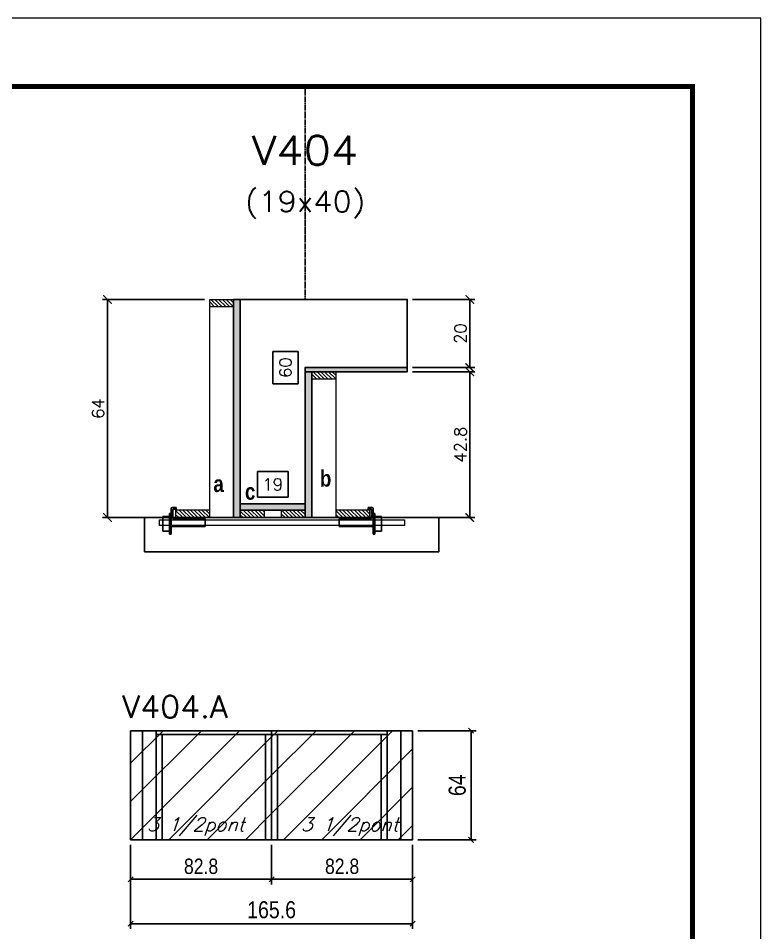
# Model space of a CAD drawing. Extents: x 137137 to 143418, y 10464 to 34486.
# Drawn here: x 141370 to 141806, y 32801 to 33337 of the extents above; entities that cross this region are included whole.
import ezdxf
from ezdxf.enums import TextEntityAlignment as Align

# ---------------------------------------------------------------- set-up
doc = ezdxf.new("R2010")
doc.units = 0
doc.linetypes.add('DASHED', pattern=[0.75, 0.5, -0.25])
doc.linetypes.add('HIDDEN', pattern=[0.375, 0.25, -0.125])
for name, color, linetype in [('barrote', 251, 'Continuous'), ('COTA', 241, 'Continuous'), ('Cota Seção (2x)', 4, 'Continuous'), ('detalhes', 4, 'Continuous'), ('Painéis', 200, 'Continuous'), ('presilha', 1, 'Continuous'), ('Reaproveitamento', 251, 'Continuous'), ('SARR_2.2x7', 40, 'Continuous'), ('SARR_3.5x7', 81, 'Continuous'), ('texto', 7, 'Continuous'), ('Texto de Titulo', 7, 'Continuous'), ('Texto Qtd Sarr', 242, 'Continuous')]:
    doc.layers.add(name, color=color, linetype=linetype)
for name, color, linetype, lineweight in [('CONCRETO', 251, 'Continuous', 25), ('Folhas', 255, 'Continuous', 9), ('Hachura', 251, 'Continuous', 9), ('Madeira', 126, 'Continuous', 18), ('SARRAFO DE PRESSAO', 251, 'DASHED', 9), ('SCO-___-LAJ', 2, 'Continuous', 0), ('Texto Seção', 7, 'Continuous', 15)]:
    doc.layers.add(name, color=color, linetype=linetype, lineweight=lineweight)
doc.styles.add('COTA TECNICA', font='techl___.ttf', dxfattribs={"height": 10})
doc.styles.add('COTA TECNICA-50', font='techl___.ttf', dxfattribs={"height": 9})
doc.styles.add('REGUA-120', font='ROMANS.shx', dxfattribs={"height": 15})
doc.styles.add('Romans', font='romans.shx')
doc.styles.add('TECNICA', font='techb___.ttf', dxfattribs={"height": 10})
doc.dimstyles.new('COTA PAINEL-50', dxfattribs={"dimtxt": 9, "dimasz": 3, "dimexe": 3, "dimexo": 3, "dimgap": 3, "dimtad": 1, "dimdec": 1, "dimzin": 12, "dimdsep": 46, "dimtxsty": 'COTA TECNICA-50', "dimblk1": 'OBLIQUE', "dimblk2": 'OBLIQUE', "dimsah": 1, "dimcen": 0.9, "dimclrd": 4, "dimclre": 4, "dimclrt": 240, "dimadec": 1, "dimazin": 3, "dimtfac": 1, "dimtdec": 1, "dimtmove": 0, "dimatfit": 3, "dimfxl": 1, "dimtolj": 1, "dimtzin": 12, "dimarcsym": 0})
doc.dimstyles.new('Cota Seção (2x)', dxfattribs={"dimtxt": 7, "dimasz": 5, "dimexe": 3, "dimexo": 3, "dimgap": 2, "dimtad": 3, "dimdec": 1, "dimlfac": 0.5, "dimzin": 12, "dimdsep": 46, "dimtxsty": 'Romans', "dimblk": 'ARCHTICK', "dimcen": 0, "dimclrd": 4, "dimclre": 4, "dimclrt": 1, "dimadec": 1, "dimazin": 3, "dimtfac": 1, "dimtdec": 1, "dimtmove": 0, "dimatfit": 3, "dimldrblk": 'OBLIQUE', "dimfxl": 1, "dimtolj": 1, "dimtzin": 12, "dimarcsym": 0})
doc.dimstyles.new('Cota Seção interna', dxfattribs={"dimtxt": 7, "dimasz": 6, "dimexe": 0.18, "dimexo": 2, "dimgap": -4, "dimtad": 3, "dimdec": 1, "dimlfac": 0.5, "dimzin": 12, "dimdsep": 46, "dimtxsty": 'Romans', "dimblk": 'ARCHTICK', "dimcen": 0.09, "dimse1": 1, "dimse2": 1, "dimsd1": 1, "dimsd2": 1, "dimclrd": 180, "dimclre": 5, "dimclrt": 1, "dimadec": 0, "dimazin": 3, "dimtfac": 1, "dimtdec": 1, "dimtofl": 0, "dimtmove": 0, "dimatfit": 3, "dimldrblk": 'ARCHTICK', "dimfxl": 1, "dimtolj": 1, "dimtzin": 0, "dimarcsym": 0})
doc.dimstyles.new('PAINEL', dxfattribs={"dimtxt": 10, "dimasz": 3, "dimexe": 3, "dimexo": 3, "dimgap": 3, "dimtad": 1, "dimdec": 1, "dimzin": 12, "dimdsep": 46, "dimtxsty": 'COTA TECNICA', "dimblk1": 'OBLIQUE', "dimblk2": 'OBLIQUE', "dimsah": 1, "dimcen": 0.9, "dimclrd": 4, "dimclre": 4, "dimclrt": 240, "dimadec": 1, "dimazin": 3, "dimtfac": 1, "dimtdec": 1, "dimtmove": 0, "dimatfit": 3, "dimfxl": 1, "dimtolj": 1, "dimtzin": 12, "dimarcsym": 0})
pattern_1 = [(45, (-10.6, -20), (-11.2253202, 11.2253202), [])]

# ---------------------------------------------------------------- blocks, each defined once
blk = doc.blocks.new('9999999999')
at = {"layer": 'Folhas'}
blk.add_lwpolyline([(98138.98, 34190.21), (99623.98, 34190.21), (99623.98, 35240.21), (98138.98, 35240.21)], close=True, dxfattribs=at)
at = {"layer": 'Folhas', "color": 30, "const_width": 3}
blk.add_lwpolyline([(98213.98, 34230.21), (99583.98, 34230.21), (99583.98, 35200.21), (98213.98, 35200.21)], close=True, dxfattribs=at)
blk = doc.blocks.new('titulo1')
at = {"layer": 'Defpoints', "color": 252, "linetype": 'HIDDEN', "ltscale": 2}
blk.add_line((0, 0), (0, 125), dxfattribs=at)
at = {"layer": 'Defpoints', "style": 'Romans', "oblique": 15}
blk.add_attdef('FOLHA', text='', height=10, dxfattribs=at).set_placement((0, 15.58), align=Align.MIDDLE_CENTER)
at = {"layer": 'Texto Qtd Sarr', "color": 3, "style": 'Romans', "oblique": 15}
for tag, height, p in [('TITULO', 17, (0, 71.45)), ('SEÇÃO', 12, (0, 41.55))]:
    blk.add_attdef(tag, text='', height=height, dxfattribs=at).set_placement(p, align=Align.MIDDLE_CENTER)
blk = doc.blocks.new('_ArchTick')
at = {"color": 0, "linetype": 'ByBlock', "const_width": 0.15}
blk.add_lwpolyline([(-0.5, -0.5), (0.5, 0.5)], dxfattribs=at)
blk = doc.blocks.new('*D444')
at = {"layer": 'COTA', "color": 4, "lineweight": -2, "transparency": 16777216}
for p, q in [((141601.26, 33129.8), (141637.98, 33129.8)), ((141634.98, 33044.2), (141634.98, 33129.8)), ((141583.66, 33044.2), (141637.98, 33044.2))]:
    blk.add_line(p, q, dxfattribs=at)
at = {"layer": 'Defpoints', "color": 0, "transparency": 16777216}
for p in [(141598.26, 33129.8), (141634.98, 33129.8), (141580.66, 33044.2)]:
    blk.add_point(p, dxfattribs=at)
at = {"layer": 'COTA', "color": 4, "lineweight": -2, "transparency": 16777216, "xscale": 5, "yscale": 5, "zscale": 5}
for p, rotation in [((141634.98, 33129.8), 90), ((141634.98, 33044.2), 270)]:
    blk.add_blockref('_ArchTick', p, dxfattribs=dict(at, rotation=rotation))
at = {"layer": 'COTA', "color": 1, "transparency": 16777216, "insert": (141629.48, 33087), "char_height": 7, "attachment_point": 5, "rotation": 90, "style": 'Romans'}
blk.add_mtext('\\A1;42.8', dxfattribs=at)
blk = doc.blocks.new('_Oblique')
at = {"color": 0, "linetype": 'ByBlock', "lineweight": -2}
blk.add_line((-0.5, -0.5), (0.5, 0.5), dxfattribs=at)
blk = doc.blocks.new('*D445')
at = {"layer": 'COTA', "color": 4, "lineweight": -2, "transparency": 16777216}
for p, q in [((141601.26, 33172.2), (141637.98, 33172.2)), ((141634.98, 33132.2), (141634.98, 33172.2)), ((141601.26, 33132.2), (141637.98, 33132.2))]:
    blk.add_line(p, q, dxfattribs=at)
at = {"layer": 'Defpoints', "color": 0, "transparency": 16777216}
for p in [(141598.26, 33172.2), (141634.98, 33172.2), (141598.26, 33132.2)]:
    blk.add_point(p, dxfattribs=at)
at = {"layer": 'COTA', "color": 4, "lineweight": -2, "transparency": 16777216, "xscale": 5, "yscale": 5, "zscale": 5}
for p, rotation in [((141634.98, 33172.2), 90), ((141634.98, 33132.2), 270)]:
    blk.add_blockref('_ArchTick', p, dxfattribs=dict(at, rotation=rotation))
at = {"layer": 'COTA', "color": 1, "transparency": 16777216, "insert": (141629.48, 33152.2), "char_height": 7, "attachment_point": 5, "rotation": 90, "style": 'Romans'}
blk.add_mtext('\\A1;20', dxfattribs=at)
blk = doc.blocks.new('*D446')
at = {"layer": 'Cota Seção (2x)', "color": 180, "lineweight": -2, "transparency": 16777216}
for p, q in [((141534.26, 33141.7), (141519.26, 33141.7)), ((141519.26, 33141.7), (141519.26, 33122.7)), ((141534.26, 33122.7), (141534.26, 33141.7)), ((141519.26, 33122.7), (141534.26, 33122.7))]:
    blk.add_line(p, q, dxfattribs=at)
at = {"layer": 'Defpoints', "color": 0, "transparency": 16777216}
for p in [(141538.26, 33172.2), (141538.26, 33172.2), (141538.26, 33052.2)]:
    blk.add_point(p, dxfattribs=at)
at = {"layer": 'Cota Seção (2x)', "color": 1, "transparency": 16777216, "insert": (141526.76, 33132.2), "char_height": 7, "attachment_point": 5, "rotation": 90, "style": 'Romans'}
blk.add_mtext('\\A1;60', dxfattribs=at)
blk = doc.blocks.new('PRESILHA METÁLICA 1')
at = {"layer": 'presilha'}
for p, q in [((7.5, 10.64), (7.5, 19.86)), ((12, 21), (8.64, 21)), ((9, 11.57), (9, 18.93)), ((12, 19.5), (9.57, 19.5)), ((12, 21), (12, 19.5)), ((0, 13), (6, 13)), ((0, 13), (0, 0)), ((6, 15.5), (7.5, 15.5)), ((6, -2.5), (6, 15.5)), ((6, 13), (6, 0)), ((7.5, 15.5), (7.5, -2.5)), ((37.5, 11), (9.57, 11)), ((37.5, 11), (37.5, 4.1)), ((6, 0), (0, 0)), ((37.5, 4.1), (7.5, 4.1)), ((7.5, -2.5), (6, -2.5))]:
    blk.add_line(p, q, dxfattribs=at)
for centre, radius, start, end in [((8.64, 19.86), 1.14, 90, 180), ((9.57, 18.93), 0.57, 90, 180), ((9.57, 11.57), 0.57, 180, 270)]:
    blk.add_arc(centre, radius, start, end, dxfattribs=at)
blk = doc.blocks.new('*D447')
at = {"layer": 'Cota Seção (2x)', "color": 180, "lineweight": -2, "transparency": 16777216}
for p, q in [((141528.26, 33071.2), (141510.26, 33071.2)), ((141510.26, 33071.2), (141510.26, 33056.2)), ((141528.26, 33056.2), (141528.26, 33071.2)), ((141510.26, 33056.2), (141528.26, 33056.2))]:
    blk.add_line(p, q, dxfattribs=at)
at = {"layer": 'Defpoints', "color": 0, "transparency": 16777216}
for p in [(141538.26, 33052.2), (141500.26, 33044.2), (141538.26, 33044.2)]:
    blk.add_point(p, dxfattribs=at)
at = {"layer": 'Cota Seção (2x)', "color": 1, "transparency": 16777216, "insert": (141519.26, 33063.7), "char_height": 7, "attachment_point": 5, "style": 'Romans'}
blk.add_mtext('\\A1;19', dxfattribs=at)
blk = doc.blocks.new('*D448')
at = {"layer": 'COTA', "color": 4, "lineweight": -2, "transparency": 16777216}
for p, q in [((141479.26, 33172.2), (141419.29, 33172.2)), ((141422.29, 33172.2), (141422.29, 33044.2)), ((141479.26, 33044.2), (141419.29, 33044.2))]:
    blk.add_line(p, q, dxfattribs=at)
at = {"layer": 'Defpoints', "color": 0, "transparency": 16777216}
for p in [(141482.26, 33172.2), (141422.29, 33044.2), (141482.26, 33044.2)]:
    blk.add_point(p, dxfattribs=at)
at = {"layer": 'COTA', "color": 4, "lineweight": -2, "transparency": 16777216, "xscale": 5, "yscale": 5, "zscale": 5}
for p, rotation in [((141422.29, 33172.2), 90), ((141422.29, 33044.2), 270)]:
    blk.add_blockref('_ArchTick', p, dxfattribs=dict(at, rotation=rotation))
at = {"layer": 'COTA', "color": 1, "transparency": 16777216, "insert": (141416.79, 33108.2), "char_height": 7, "attachment_point": 5, "rotation": 90, "style": 'Romans'}
blk.add_mtext('\\A1;64', dxfattribs=at)
blk = doc.blocks.new('*D451')
at = {"layer": 'COTA', "color": 4, "linetype": 'ByBlock', "lineweight": -2, "transparency": 16777216}
for p, q in [((141435.82, 32852.15), (141435.82, 32802.92)), ((141601.42, 32852.15), (141601.42, 32802.92)), ((141601.42, 32805.92), (141435.82, 32805.92))]:
    blk.add_line(p, q, dxfattribs=at)
at = {"layer": 'Defpoints', "color": 0, "linetype": 'ByBlock', "transparency": 16777216}
for p in [(141435.82, 32855.15), (141601.42, 32855.15), (141435.82, 32805.92)]:
    blk.add_point(p, dxfattribs=at)
at = {"layer": 'COTA', "color": 4, "linetype": 'ByBlock', "lineweight": -2, "transparency": 16777216, "xscale": 3, "yscale": 3, "zscale": 3, "rotation": 180}
blk.add_blockref('_Oblique', (141435.82, 32805.92), dxfattribs=at)
at = {"layer": 'COTA', "color": 4, "linetype": 'ByBlock', "lineweight": -2, "transparency": 16777216, "xscale": 3, "yscale": 3, "zscale": 3}
blk.add_blockref('_Oblique', (141601.42, 32805.92), dxfattribs=at)
at = {"layer": 'COTA', "color": 240, "linetype": 'ByBlock', "transparency": 16777216, "insert": (141518.62, 32814.03), "char_height": 10, "attachment_point": 5, "style": 'COTA TECNICA'}
blk.add_mtext('\\A1;165.6', dxfattribs=at)
blk = doc.blocks.new('*D449')
at = {"layer": 'COTA', "color": 4, "linetype": 'ByBlock', "lineweight": -2, "transparency": 16777216}
for p, q in [((141604.42, 32919.15), (141638.75, 32919.15)), ((141635.75, 32919.15), (141635.75, 32855.15)), ((141604.42, 32855.15), (141638.75, 32855.15))]:
    blk.add_line(p, q, dxfattribs=at)
at = {"layer": 'Defpoints', "color": 0, "linetype": 'ByBlock', "transparency": 16777216}
for p in [(141601.42, 32919.15), (141601.42, 32855.15), (141635.75, 32855.15)]:
    blk.add_point(p, dxfattribs=at)
at = {"layer": 'COTA', "color": 4, "linetype": 'ByBlock', "lineweight": -2, "transparency": 16777216, "xscale": 3, "yscale": 3, "zscale": 3}
for p, rotation in [((141635.75, 32919.15), 90), ((141635.75, 32855.15), 270)]:
    blk.add_blockref('_Oblique', p, dxfattribs=dict(at, rotation=rotation))
at = {"layer": 'COTA', "color": 240, "linetype": 'ByBlock', "transparency": 16777216, "insert": (141627.65, 32887.15), "char_height": 10, "attachment_point": 5, "rotation": 90, "style": 'COTA TECNICA'}
blk.add_mtext('\\A1;64', dxfattribs=at)
blk = doc.blocks.new('*D452')
at = {"layer": 'COTA', "color": 4, "linetype": 'ByBlock', "lineweight": -2, "transparency": 16777216}
for p, q in [((141435.82, 32852.15), (141435.82, 32828.96)), ((141518.62, 32852.15), (141518.62, 32828.96)), ((141435.82, 32831.96), (141518.62, 32831.96))]:
    blk.add_line(p, q, dxfattribs=at)
at = {"layer": 'Defpoints', "color": 0, "linetype": 'ByBlock', "transparency": 16777216}
for p in [(141435.82, 32855.15), (141518.62, 32855.15), (141518.62, 32831.96)]:
    blk.add_point(p, dxfattribs=at)
at = {"layer": 'COTA', "color": 4, "linetype": 'ByBlock', "lineweight": -2, "transparency": 16777216, "xscale": 3, "yscale": 3, "zscale": 3, "rotation": 180}
blk.add_blockref('_Oblique', (141435.82, 32831.96), dxfattribs=at)
at = {"layer": 'COTA', "color": 4, "linetype": 'ByBlock', "lineweight": -2, "transparency": 16777216, "xscale": 3, "yscale": 3, "zscale": 3}
blk.add_blockref('_Oblique', (141518.62, 32831.96), dxfattribs=at)
at = {"layer": 'COTA', "color": 240, "linetype": 'ByBlock', "transparency": 16777216, "insert": (141477.22, 32839.54), "char_height": 9, "attachment_point": 5, "style": 'COTA TECNICA-50'}
blk.add_mtext('\\A1;82.8', dxfattribs=at)
blk = doc.blocks.new('*D450')
at = {"layer": 'COTA', "color": 4, "linetype": 'ByBlock', "lineweight": -2, "transparency": 16777216}
for p, q in [((141518.62, 32852.15), (141518.62, 32828.96)), ((141601.42, 32852.15), (141601.42, 32828.96)), ((141518.62, 32831.96), (141601.42, 32831.96))]:
    blk.add_line(p, q, dxfattribs=at)
at = {"layer": 'Defpoints', "color": 0, "linetype": 'ByBlock', "transparency": 16777216}
for p in [(141518.62, 32855.15), (141601.42, 32855.15), (141601.42, 32831.96)]:
    blk.add_point(p, dxfattribs=at)
at = {"layer": 'COTA', "color": 4, "linetype": 'ByBlock', "lineweight": -2, "transparency": 16777216, "xscale": 3, "yscale": 3, "zscale": 3, "rotation": 180}
blk.add_blockref('_Oblique', (141518.62, 32831.96), dxfattribs=at)
at = {"layer": 'COTA', "color": 4, "linetype": 'ByBlock', "lineweight": -2, "transparency": 16777216, "xscale": 3, "yscale": 3, "zscale": 3}
blk.add_blockref('_Oblique', (141601.42, 32831.96), dxfattribs=at)
at = {"layer": 'COTA', "color": 240, "linetype": 'ByBlock', "transparency": 16777216, "insert": (141560.02, 32839.54), "char_height": 9, "attachment_point": 5, "style": 'COTA TECNICA-50'}
blk.add_mtext('\\A1;82.8', dxfattribs=at)

msp = doc.modelspace()

# ---------------------------------------------------------------- hatches: boundary and pattern name
at = {"layer": 'Hachura'}
h = msp.add_hatch(dxfattribs=at)
h.set_pattern_fill('ANSI31', color=256, scale=0.5, angle=270, style=0)
h.set_pattern_definition([(315, (164388.0823, 24864.5573), (1.12253202, 1.12253202), [])])
h.paths.add_polyline_path([(141482.26, 33167.8), (141482.26, 33172.2), (141496.26, 33172.2), (141496.26, 33167.8)])
h = msp.add_hatch(color=256, dxfattribs=at)
h.dxf.hatch_style = 1
h.paths.add_polyline_path([(141500.26, 33172.2), (141496.26, 33172.2), (141496.26, 33044.2), (141500.26, 33044.2)])
h = msp.add_hatch(color=256, dxfattribs=at)
h.dxf.hatch_style = 1
h.paths.add_polyline_path([(141538.26, 33129.8), (141538.26, 33132.2), (141598.26, 33132.2), (141598.26, 33129.8)])
h = msp.add_hatch(color=256, dxfattribs=at)
h.dxf.hatch_style = 1
h.paths.add_polyline_path([(141542.26, 33129.8), (141538.26, 33129.8), (141538.26, 33044.2), (141542.26, 33044.2)])
h = msp.add_hatch(dxfattribs=at)
h.set_pattern_fill('ANSI31', color=256, scale=0.5, angle=270, style=0)
h.set_pattern_definition([(315, (164448.0823, 24822.1573), (1.12253202, 1.12253202), [])])
h.paths.add_polyline_path([(141542.26, 33125.4), (141542.26, 33129.8), (141556.26, 33129.8), (141556.26, 33125.4)])
h = msp.add_hatch(dxfattribs=at)
h.set_pattern_fill('ANSI31', color=256, scale=0.5, angle=270, style=0)
h.set_pattern_definition([(315, (164354.0823, 24814.5573), (1.12253202, 1.12253202), [])])
h.paths.add_polyline_path([(141482.26, 33044.2), (141482.26, 33048.6), (141462.26, 33048.6), (141462.26, 33044.2)])
h = msp.add_hatch(color=256, dxfattribs=at)
h.dxf.hatch_style = 1
h.paths.add_polyline_path([(141500.26, 33048.6), (141500.26, 33052.2), (141538.26, 33052.2), (141538.26, 33048.6)])
h = msp.add_hatch(dxfattribs=at)
h.set_pattern_fill('ANSI31', color=256, scale=0.5, angle=270, style=0)
h.set_pattern_definition([(315, (164456.8844, 24814.5573), (1.12253202, 1.12253202), [])])
h.paths.add_polyline_path([(141500.26, 33044.2), (141500.26, 33048.6), (141514.26, 33048.6), (141514.26, 33044.2)])
h = msp.add_hatch(dxfattribs=at)
h.set_pattern_fill('ANSI31', color=256, scale=0.5, angle=270, style=0)
h.set_pattern_definition([(315, (164456.8823, 24814.5573), (1.12253202, 1.12253202), [])])
h.paths.add_polyline_path([(141538.26, 33044.2), (141538.26, 33048.6), (141524.26, 33048.6), (141524.26, 33044.2)])
h = msp.add_hatch(dxfattribs=at)
h.set_pattern_fill('ANSI31', color=256, scale=0.5, angle=270, style=0)
h.set_pattern_definition([(315, (164448.0823, 24814.5573), (1.12253202, 1.12253202), [])])
h.paths.add_polyline_path([(141576.26, 33044.2), (141576.26, 33048.6), (141556.26, 33048.6), (141556.26, 33044.2)])
at = {"layer": 'Reaproveitamento', "ltscale": 25}
h = msp.add_hatch(dxfattribs=at)
h.set_pattern_fill('ANSI31', color=256, scale=5)
h.set_pattern_definition(pattern_1)
h.paths.add_polyline_path([(141518.62, 32919.15), (141435.82, 32919.15), (141435.82, 32855.15), (141518.62, 32855.15)])
h.paths.add_polyline_path([(141437.64, 32854.83), (141505.26, 32854.83), (141510.76, 32870.8), (141443.14, 32870.8)], flags=9)
h = msp.add_hatch(dxfattribs=at)
h.set_pattern_fill('ANSI31', color=256, scale=5)
h.set_pattern_definition(pattern_1)
h.paths.add_polyline_path([(141601.42, 32919.15), (141518.62, 32919.15), (141518.62, 32855.15), (141601.42, 32855.15)])

# ---------------------------------------------------------------- linework, layer by layer
at = {"layer": 'barrote'}
msp.add_lwpolyline([(141443.9, 33024.2), (141616.87, 33024.2), (141616.87, 33044.2), (141443.9, 33044.2)], close=True, dxfattribs=at)
at = {"layer": 'CONCRETO'}
msp.add_lwpolyline([(141538.26, 33132.2), (141598.26, 33132.2), (141598.26, 33172.2), (141538.26, 33172.2), (141538.26, 33172.2), (141500.26, 33172.2), (141500.26, 33048.6), (141500.26, 33048.6), (141500.26, 33052.2), (141538.26, 33052.2)], close=True, dxfattribs=at)
at = {"layer": 'Madeira'}
for points in [[(141482.26, 33167.8), (141482.26, 33172.2), (141496.26, 33172.2), (141496.26, 33167.8)], [(141482.26, 33172.2), (141496.26, 33172.2), (141496.26, 33044.2), (141482.26, 33044.2)], [(141542.26, 33125.4), (141542.26, 33129.8), (141556.26, 33129.8), (141556.26, 33125.4)], [(141542.26, 33129.8), (141556.26, 33129.8), (141556.26, 33044.2), (141542.26, 33044.2)], [(141482.26, 33044.2), (141482.26, 33048.6), (141462.26, 33048.6), (141462.26, 33044.2)], [(141500.26, 33044.2), (141500.26, 33048.6), (141514.26, 33048.6), (141514.26, 33044.2)], [(141538.26, 33044.2), (141538.26, 33048.6), (141524.26, 33048.6), (141524.26, 33044.2)], [(141576.26, 33044.2), (141576.26, 33048.6), (141556.26, 33048.6), (141556.26, 33044.2)]]:
    msp.add_lwpolyline(points, close=True, dxfattribs=at)
at = {"layer": 'Painéis', "linetype": 'ByBlock'}
for p, q in [((141435.82, 32919.15), (141601.42, 32919.15)), ((141435.82, 32855.15), (141435.82, 32919.15)), ((141518.62, 32855.15), (141518.62, 32919.15)), ((141601.42, 32855.15), (141601.42, 32919.15)), ((141435.82, 32855.15), (141601.42, 32855.15))]:
    msp.add_line(p, q, dxfattribs=at)
at = {"layer": 'Painéis'}
for points in [[(141500.26, 33172.2), (141496.26, 33172.2), (141496.26, 33044.2), (141500.26, 33044.2)], [(141538.26, 33129.8), (141538.26, 33132.2), (141598.26, 33132.2), (141598.26, 33129.8)], [(141542.26, 33129.8), (141538.26, 33129.8), (141538.26, 33044.2), (141542.26, 33044.2)], [(141500.26, 33048.6), (141500.26, 33052.2), (141538.26, 33052.2), (141538.26, 33048.6)]]:
    msp.add_lwpolyline(points, close=True, dxfattribs=at)
at = {"layer": 'SARR_2.2x7', "linetype": 'Continuous'}
for p, q in [((141442.82, 32919.15), (141442.82, 32855.15)), ((141594.42, 32919.15), (141594.42, 32855.15)), ((141518.62, 32916.95), (141450.82, 32916.95)), ((141518.62, 32916.95), (141586.42, 32916.95))]:
    msp.add_line(p, q, dxfattribs=at)
at = {"layer": 'SARR_3.5x7'}
for p, q in [((141450.82, 32919.15), (141450.82, 32855.15)), ((141586.42, 32919.15), (141586.42, 32855.15)), ((141454.32, 32916.95), (141454.32, 32855.15)), ((141515.12, 32855.15), (141515.12, 32916.95)), ((141522.12, 32855.15), (141522.12, 32916.95)), ((141582.92, 32916.95), (141582.92, 32855.15))]:
    msp.add_line(p, q, dxfattribs=at)
at = {"layer": 'SCO-___-LAJ', "color": 1}
msp.add_lwpolyline([(141452.9, 33042.87), (141596.6, 33042.87), (141596.6, 33039.67), (141452.9, 33039.67)], close=True, dxfattribs=at)

# ---------------------------------------------------------------- block references
at = {"layer": 'presilha', "yscale": 0.6666666666666666, "zscale": 0.6666666666666666}
for p, xscale in [((141454.68, 33036.23), 0.6666666666666666), ((141583.23, 33036.23), -0.6666666666666666)]:
    msp.add_blockref('PRESILHA METÁLICA 1', p, dxfattribs=dict(at, xscale=xscale))
at = {"layer": 'SARRAFO DE PRESSAO', "color": 6, "linetype": 'ByBlock'}
msp.add_blockref('9999999999', (42181.81, -1903), dxfattribs=at)
at = {"layer": 'Texto Seção'}
ref = msp.add_blockref('titulo1', (141538.26, 33172.2), dxfattribs=at)
ref.add_attrib('TITULO', 'V404', dxfattribs={"layer": 'Texto de Titulo', "color": 7, "height": 17, "style": 'Romans', "width": 1.1}).set_placement((141538.26, 33259.7), align=Align.MIDDLE_CENTER)
ref.add_attrib('SEÇÃO', '(19x40)', dxfattribs={"layer": 'Texto de Titulo', "color": 7, "height": 12, "style": 'Romans', "width": 1.1}).set_placement((141538.26, 33229.7), align=Align.MIDDLE_CENTER)

# ---------------------------------------------------------------- texts
at = {"layer": 'detalhes', "style": 'TECNICA'}
for s, p in [('b', (141546.98, 33062.39)), ('a', (141484.43, 33059.23)), ('c', (141502.98, 33054.7))]:
    msp.add_text(s, height=9.6, dxfattribs=at).set_placement(p)
at = {"layer": 'texto', "color": 2, "char_height": 8, "attachment_point": 5, "style": 'Romans'}
for insert in [(141474.01, 32862.81), (141564.38, 32862.81)]:
    msp.add_mtext('{\\Q19;\\C256;3 1/2pont}', dxfattribs=dict(at, insert=insert))
at = {"layer": 'Texto Seção', "style": 'REGUA-120', "width": 1.05}
msp.add_text('V404.A', height=13, dxfattribs=at).set_placement((141430.96, 32926.72))

# ---------------------------------------------------------------- dimensions: what is measured, and where the dimension line sits
at = {"layer": 'COTA'}
for base, p1, p2, picture, middle in [((141422.29, 33044.2), (141482.26, 33172.2), (141482.26, 33044.2), '*D448', (141416.79, 33108.2)), ((141634.98, 33172.2), (141598.26, 33132.2), (141598.26, 33172.2), '*D445', (141629.48, 33152.2)), ((141634.98, 33129.8), (141580.66, 33044.2), (141598.26, 33129.8), '*D444', (141629.48, 33087))]:
    dim = msp.add_linear_dim(base=base, p1=p1, p2=p2, angle=90, dimstyle='Cota Seção (2x)', dxfattribs=at)
    dim.commit()
    dim.dimension.update_dxf_attribs({"geometry": picture, "text_midpoint": middle})
at = {"layer": 'COTA', "linetype": 'ByBlock'}
dim = msp.add_linear_dim(base=(141635.75, 32855.15), p1=(141601.42, 32919.15), p2=(141601.42, 32855.15), angle=90, dimstyle='PAINEL', dxfattribs=at)
dim.commit()
dim.dimension.update_dxf_attribs({"geometry": '*D449', "text_midpoint": (141627.65, 32887.15)})
dim = msp.add_linear_dim(base=(141435.82, 32805.92), p1=(141601.42, 32855.15), p2=(141435.82, 32855.15), dimstyle='PAINEL', dxfattribs=at)
dim.commit()
dim.dimension.update_dxf_attribs({"geometry": '*D451', "text_midpoint": (141518.62, 32814.03)})
for base, p1, p2, picture, middle in [((141518.62, 32831.96), (141435.82, 32855.15), (141518.62, 32855.15), '*D452', (141477.22, 32839.54)), ((141601.42, 32831.96), (141518.62, 32855.15), (141601.42, 32855.15), '*D450', (141560.02, 32839.54))]:
    dim = msp.add_linear_dim(base=base, p1=p1, p2=p2, dimstyle='COTA PAINEL-50', override={"dimarcsym": 1}, dxfattribs=at)
    dim.commit()
    dim.dimension.update_dxf_attribs({"geometry": picture, "text_midpoint": middle})
at = {"layer": 'Cota Seção (2x)'}
dim = msp.add_linear_dim(base=(141538.26, 33172.2), p1=(141538.26, 33052.2), p2=(141538.26, 33172.2), angle=90, dimstyle='Cota Seção interna', dxfattribs=at)
dim.commit()
dim.dimension.update_dxf_attribs({"geometry": '*D446', "text_midpoint": (141538.26, 33132.2), "dimtype": 160})
dim = msp.add_linear_dim(base=(141538.26, 33052.2), p1=(141500.26, 33044.2), p2=(141538.26, 33044.2), dimstyle='Cota Seção interna', dxfattribs=at)
dim.commit()
dim.dimension.update_dxf_attribs({"geometry": '*D447', "text_midpoint": (141519.26, 33052.2), "dimtype": 160})

doc.saveas('drawing.dxf')
